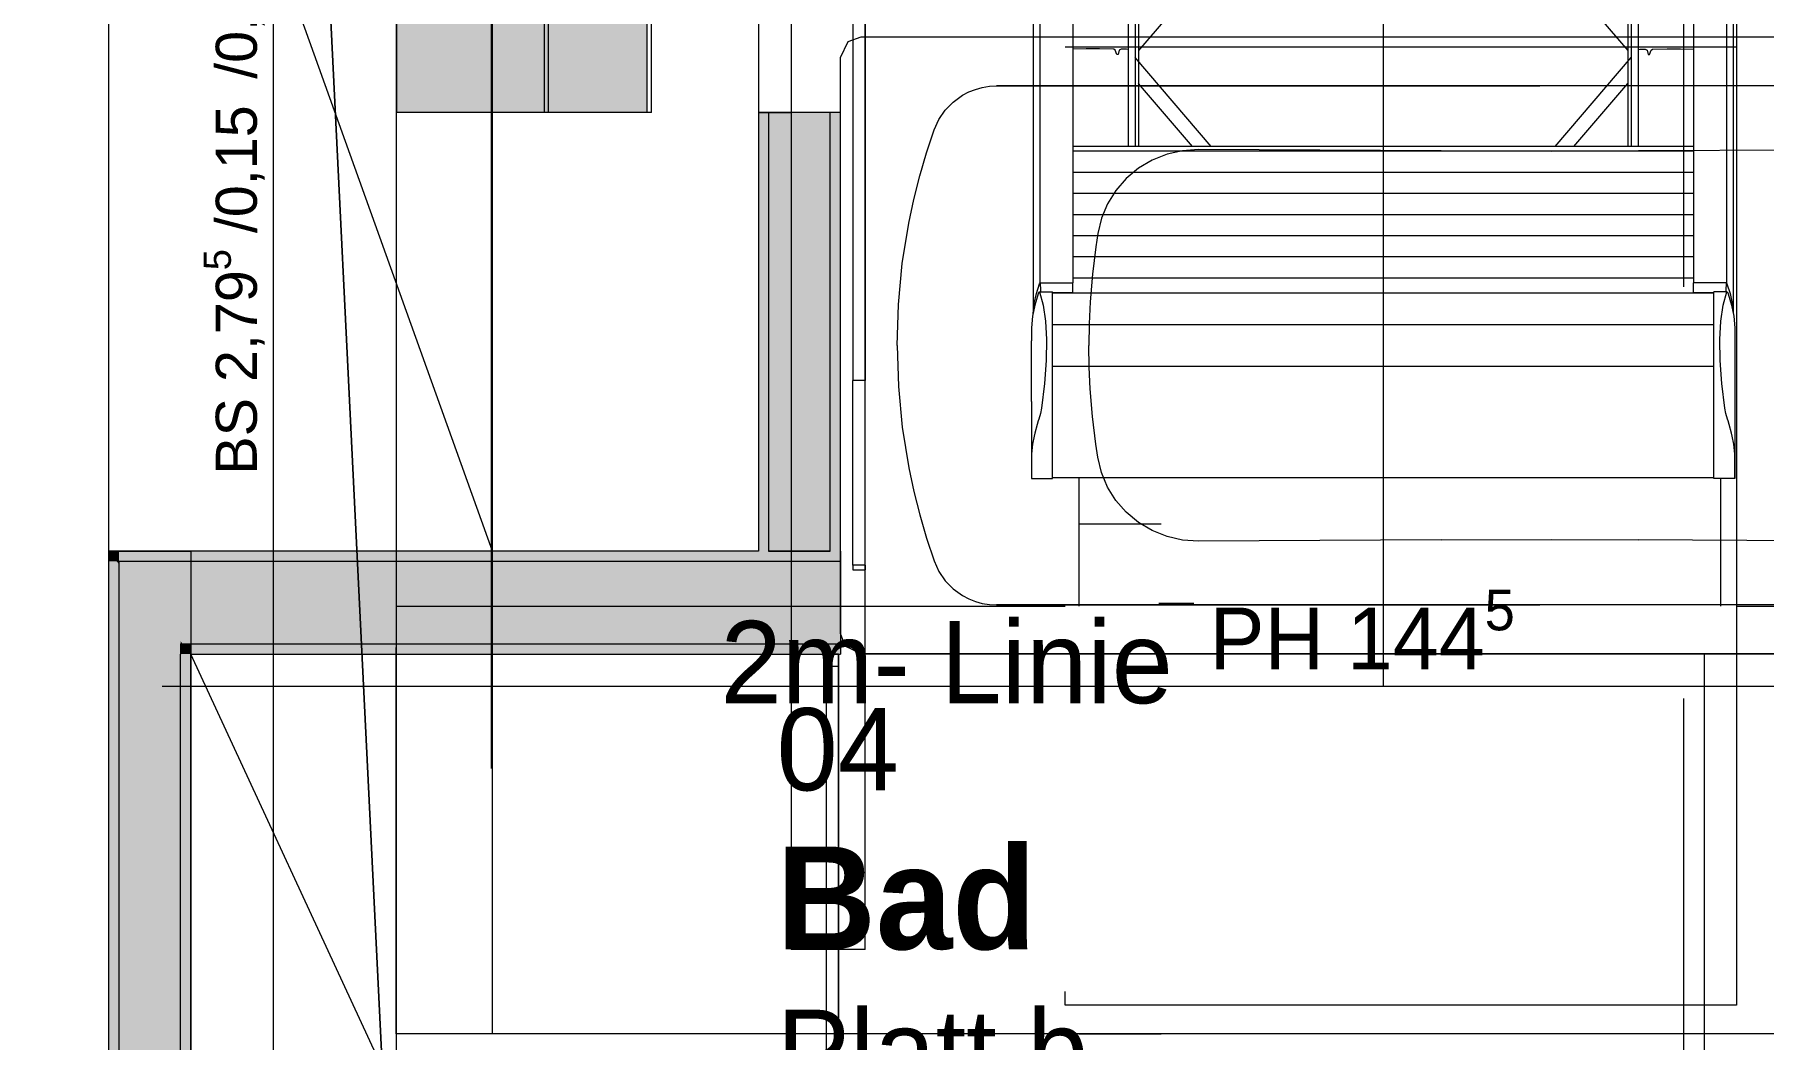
# Model space of a CAD drawing. Header units: metres. Extents: x -4 to 206, y -18 to 45.
# Drawn here: x 35.745 to 37.847, y -4.433 to -3.212 of the extents above; entities that cross this region are included whole.
import ezdxf

# ---------------------------------------------------------------- set-up
doc = ezdxf.new("R2010")
doc.units = ezdxf.units.M
doc.header["$MEASUREMENT"] = 0
doc.set_wipeout_variables(frame=1)
for name, pattern in [('Achse', [0.004, 0.002, -0.001, 0, -0.001]), ('Grenzlinie', [0.008, 0.003, -0.005]), ('Schnittlinie', [0.006, 0.003, -0.0015, 0, -0.0015]), ('UNSICHTBAR', [0.4, 0, -0.4]), ('Untersicht', [0.001, 0.0005, -0.0005]), ('Wipeout_Contour', [1, 0, -1])]:
    doc.linetypes.add(name, pattern=pattern)
for name, color, linetype in [('2._1.DG PP STG2_5_000 Achsraster', 7, 'Continuous'), ('2._1.DG PP STG2_5_112 Wand Aussen - Schachtwände', 7, 'Continuous'), ('2._1.DG PP STG2_5_130 Wand Innen', 7, 'Continuous'), ('2._1.DG PP STG2_5_230 Decke abgehaengt', 7, 'Continuous'), ('2._1.DG PP STG2_5_270 Deckendurchbruchsymbol', 7, 'Continuous'), ('2._1.DG PP STG2_5_310 Dachkonstruktion massiv', 7, 'Continuous'), ('2._1.DG PP STG2_5_325 Dachfenster', 7, 'Continuous'), ('2._1.DG PP STG2_5_540 Sanitäreinrichtung', 7, 'Continuous'), ('2._1.DG PP STG2_5_810 Raum', 7, 'Continuous'), ('2._1.DG PP STG2_5_851 Marker Schnitt', 7, 'Continuous'), ('2._1.DG PP STG2_5_870 Dokumentation allgemein', 7, 'Continuous')]:
    doc.layers.add(name, color=color, linetype=linetype)
doc.styles.add('ERSTELLTER_STIL_1', font='arial.ttf')
doc.styles.add('ERSTELLTER_STIL_2', font='')
doc.styles.add('ERSTELLTER_STIL_6', font='')
doc.styles.get('ERSTELLTER_STIL_2').set_extended_font_data('Eurostile')
doc.styles.get('ERSTELLTER_STIL_6').set_extended_font_data('Eurostile', bold=True)

msp = doc.modelspace()

# ---------------------------------------------------------------- hatches: boundary and pattern name
at = {"layer": '2._1.DG PP STG2_5_130 Wand Innen', "linetype": 'Continuous', "lineweight": 13, "true_color": 0xfb02fe}
for points in [[(35.835, -3.8523), (35.845, -3.8523), (35.835, -3.8398)], [(35.8475, -3.8398), (35.835, -3.8398), (35.845, -3.8523), (35.8475, -3.8523)], [(35.835, -3.8523), (35.835, -5.7523), (35.8475, -5.7523), (35.8475, -3.8554), (35.845, -3.8523)], [(35.8475, -3.8523), (35.845, -3.8523), (35.8475, -3.8554)], [(35.9225, -3.9523), (35.9225, -3.9648), (35.935, -3.9648), (35.925, -3.9523)], [(35.935, -5.6648), (35.935, -3.9648), (35.9225, -3.9648), (35.9225, -5.6648)], [(35.925, -3.9523), (35.935, -3.9648), (35.935, -3.9523)]]:
    msp.add_hatch(color=6, dxfattribs=at).paths.add_polyline_path(points)
at = {"layer": '2._1.DG PP STG2_5_130 Wand Innen', "linetype": 'Continuous', "lineweight": 13, "true_color": 0xffaa00}
for points in [[(35.8475, -3.8554), (35.9225, -3.9491), (35.9225, -3.8523), (35.8475, -3.8523)], [(35.9225, -3.9523), (35.9225, -3.9491), (35.8475, -3.8554), (35.8475, -3.9523)], [(35.925, -3.9523), (35.9225, -3.9491), (35.9225, -3.9523)], [(35.9225, -5.6773), (35.9225, -3.9523), (35.8475, -3.9523), (35.8475, -5.6773)]]:
    msp.add_hatch(color=40, dxfattribs=at).paths.add_polyline_path(points)
at = {"layer": '2._1.DG PP STG2_5_310 Dachkonstruktion massiv', "linetype": 'Continuous', "lineweight": 13, "true_color": 0x3f7f02}
msp.add_hatch(color=76, dxfattribs=at).paths.add_polyline_path([(36.185, -1.6787), (36.185, -3.3065), (36.365, -3.3065), (36.365, -1.6787)])
at = {"layer": '2._1.DG PP STG2_5_310 Dachkonstruktion massiv', "linetype": 'Continuous', "lineweight": 0, "true_color": 0x373737}
msp.add_hatch(color=250, dxfattribs=at).paths.add_polyline_path([(36.365, -1.6787), (36.365, -3.3065), (36.37, -3.3065), (36.37, -1.6787)])
at = {"layer": '2._1.DG PP STG2_5_310 Dachkonstruktion massiv', "linetype": 'Continuous', "lineweight": 13, "true_color": 0xff6400}
msp.add_hatch(color=30, dxfattribs=at).paths.add_polyline_path([(36.37, -1.6787), (36.37, -3.3065), (36.49, -3.3065), (36.49, -1.6787)])

# ---------------------------------------------------------------- linework, layer by layer
at = {"layer": '2._1.DG PP STG2_5_000 Achsraster', "color": 5, "linetype": 'Achse', "lineweight": 0, "ltscale": 1000}
msp.add_line((36.3, 1.9963), (36.3, -16.0037), dxfattribs=at)
at = {"layer": '2._1.DG PP STG2_5_130 Wand Innen', "color": 7, "linetype": 'Continuous', "lineweight": 18, "ltscale": 1000}
for p, q in [((35.8475, -3.8523), (35.8475, -3.8554)), ((35.9225, -3.8523), (35.8475, -3.8523)), ((35.8475, -3.8523), (35.8475, -3.8554)), ((35.8475, -3.8554), (35.8475, -3.9523)), ((35.8475, -3.8554), (35.8475, -3.9523)), ((35.8475, -3.9523), (35.8475, -5.6773)), ((35.9225, -3.9523), (35.9225, -3.9648)), ((35.9225, -3.9523), (35.925, -3.9523)), ((35.9225, -3.9523), (35.9225, -3.9648)), ((35.9225, -5.6648), (35.9225, -3.9648))]:
    msp.add_line(p, q, dxfattribs=at)
at = {"layer": '2._1.DG PP STG2_5_130 Wand Innen', "color": 7, "linetype": 'Continuous', "lineweight": 18, "ltscale": 1000, "flags": 128}
for points in [[(35.835, -3.8398), (35.835, -3.8523)], [(36.625, -3.8398), (35.835, -3.8398)], [(35.835, -3.8523), (35.835, -5.7523)], [(35.935, -5.6648), (35.935, -3.9648)], [(35.935, -3.9648), (36.625, -3.9648)]]:
    msp.add_lwpolyline(points, dxfattribs=at)
at = {"layer": '2._1.DG PP STG2_5_230 Decke abgehaengt', "color": 8, "linetype": 'Schnittlinie', "lineweight": 13, "ltscale": 1000}
msp.add_line((36.3019, -3.8398), (35.835, -2.5387), dxfattribs=at)
at = {"layer": '2._1.DG PP STG2_5_270 Deckendurchbruchsymbol', "color": 1, "linetype": 'Continuous', "lineweight": 0, "ltscale": 1000, "flags": 128}
for points in [[(36.0543, -2.1565), (36.035, -2.0257), (36.035, -4.8187), (36.185, -4.8187)], [(36.185, -4.8187), (36.185, -2.0257), (36.035, -2.0257), (36.0543, -2.1565)]]:
    msp.add_lwpolyline(points, close=True, dxfattribs=at)
at = {"layer": '2._1.DG PP STG2_5_310 Dachkonstruktion massiv', "color": 7, "linetype": 'Continuous', "lineweight": 18, "ltscale": 1000}
msp.add_line((36.365, -3.3065), (36.365, -1.6787), dxfattribs=at)
at = {"layer": '2._1.DG PP STG2_5_310 Dachkonstruktion massiv', "color": 7, "linetype": 'Continuous', "lineweight": 13, "ltscale": 1000}
for p, q in [((36.37, -3.3065), (36.37, -1.6787)), ((36.49, -3.3065), (36.49, -1.6787))]:
    msp.add_line(p, q, dxfattribs=at)
at = {"layer": '2._1.DG PP STG2_5_310 Dachkonstruktion massiv', "color": 8, "linetype": 'Schnittlinie', "lineweight": 13, "ltscale": 1000}
for p, q in [((36.998, -3.2267), (37.8142, -3.2267)), ((37.112, -3.9028), (37.1545, -3.9028)), ((37.8142, -3.9065), (38.425, -3.9065))]:
    msp.add_line(p, q, dxfattribs=at)
at = {"layer": '2._1.DG PP STG2_5_310 Dachkonstruktion massiv', "color": 7, "linetype": 'Continuous', "lineweight": 18, "ltscale": 1000, "flags": 128}
for points in [[(36.185, -1.6787), (36.185, -3.3065)], [(36.365, -3.3065), (36.185, -3.3065)]]:
    msp.add_lwpolyline(points, dxfattribs=at)
at = {"layer": '2._1.DG PP STG2_5_310 Dachkonstruktion massiv', "color": 7, "linetype": 'Continuous', "lineweight": 13, "ltscale": 1000, "flags": 128}
for points in [[(36.495, -3.3065), (36.495, -1.6787)], [(36.37, -3.3065), (36.365, -3.3065)], [(36.49, -3.3065), (36.37, -3.3065)], [(36.495, -3.3065), (36.49, -3.3065)]]:
    msp.add_lwpolyline(points, dxfattribs=at)
at = {"layer": '2._1.DG PP STG2_5_310 Dachkonstruktion massiv', "color": 8, "linetype": 'Schnittlinie', "lineweight": 13, "ltscale": 1000, "flags": 128}
msp.add_lwpolyline([(37.8142, -2.2242), (37.8142, -4.3915), (36.998, -4.3915), (36.998, -2.2242)], dxfattribs=at)
at = {"layer": '2._1.DG PP STG2_5_325 Dachfenster', "color": 7, "linetype": 'Continuous', "lineweight": 13, "ltscale": 1000}
msp.add_line((37.3847, -1.9324), (37.3847, -4.0044), dxfattribs=at)
at = {"layer": '2._1.DG PP STG2_5_325 Dachfenster', "color": 253, "linetype": 'Schnittlinie', "lineweight": 13, "ltscale": 1000, "true_color": 0x9f9f9f, "flags": 128}
for points in [[(36.9672, -2.8013), (36.9672, -3.5144)], [(37.0075, -2.8016), (37.0075, -3.5137)], [(37.7619, -2.8016), (37.7619, -3.5137)], [(37.8022, -2.8013), (37.8022, -3.5144)], [(36.9592, -2.8374), (36.9592, -3.5491)], [(37.0745, -2.8256), (37.0745, -3.23), (37.0745, -3.3479)], [(37.6949, -2.8256), (37.6949, -3.23), (37.6949, -3.3479)], [(37.8102, -2.8374), (37.8102, -3.5491)], [(37.0833, -2.8631), (37.0833, -3.3479)], [(37.6861, -2.8631), (37.6861, -3.3479)], [(37.3847, -2.8837), (37.3755, -2.8945), (37.3676, -2.9037), (37.0873, -3.2314)], [(37.3847, -2.8837), (37.394, -2.8945), (37.4018, -2.9037), (37.6821, -3.2314)], [(37.0874, -2.904), (37.0874, -3.3479)], [(37.682, -2.904), (37.682, -3.3479)], [(37.0572, -3.2298), (37.0396, -3.2292), (37.0234, -3.2292), (37.0075, -3.2297)], [(37.059, -3.2309), (37.0572, -3.2298)], [(37.061, -3.236), (37.059, -3.2309)], [(37.0618, -3.2362), (37.061, -3.236)], [(37.0626, -3.236), (37.0618, -3.2362)], [(37.0639, -3.2308), (37.0626, -3.236)], [(37.066, -3.2295), (37.0639, -3.2308)], [(37.0745, -3.23), (37.0726, -3.2295), (37.066, -3.2295)], [(37.6949, -3.23), (37.6968, -3.2295), (37.7034, -3.2295)], [(37.7034, -3.2295), (37.7055, -3.2308)], [(37.7055, -3.2308), (37.7068, -3.236)], [(37.7068, -3.236), (37.7076, -3.2362)], [(37.7076, -3.2362), (37.7084, -3.236)], [(37.7084, -3.236), (37.7104, -3.2309)], [(37.7104, -3.2309), (37.7122, -3.2298)], [(37.7122, -3.2298), (37.7298, -3.2292), (37.746, -3.2292), (37.7619, -3.2297)], [(37.1757, -3.3479), (37.0833, -3.2399)], [(37.5937, -3.3479), (37.6861, -3.2399)], [(37.1527, -3.3479), (37.0873, -3.2714)], [(37.6167, -3.3479), (37.6821, -3.2714)], [(37.7619, -3.3479), (37.0075, -3.3479)], [(37.7619, -3.3538), (37.0075, -3.3538)], [(37.7619, -3.3795), (37.0075, -3.3795)], [(37.7619, -3.4052), (37.0075, -3.4052)], [(37.7619, -3.4309), (37.0075, -3.4309)], [(37.7619, -3.4565), (37.0075, -3.4565)], [(37.7619, -3.4822), (37.0075, -3.4822)], [(37.7619, -3.5079), (37.0075, -3.5079)], [(36.9669, -3.5247), (36.9714, -3.5407), (36.9742, -3.5601), (36.9755, -3.5826), (36.9751, -3.608), (36.973, -3.6358), (36.9693, -3.6659), (36.968, -3.6725), (36.9659, -3.6794), (36.9651, -3.6813), (36.964, -3.686), (36.961, -3.6963), (36.9603, -3.7001), (36.9584, -3.7097), (36.9581, -3.7132), (36.9571, -3.7219), (36.9571, -3.7251), (36.9571, -3.7354), (36.9571, -3.7442), (36.9571, -3.7515)], [(36.9662, -3.525), (36.9651, -3.5272), (36.961, -3.5407), (36.9584, -3.5543), (36.9571, -3.5682), (36.9571, -3.5696)], [(36.959, -3.551), (36.9603, -3.5389), (36.963, -3.5268), (36.967, -3.5149), (36.9675, -3.5137)], [(36.9662, -3.525), (36.9669, -3.5247)], [(36.9669, -3.5247), (36.9827, -3.5247)], [(36.9675, -3.5137), (36.9679, -3.5229), (36.9679, -3.5247)], [(36.9675, -3.5137), (37.0075, -3.5137)], [(36.9827, -3.7515), (36.9827, -3.7442), (36.9827, -3.7354), (36.9827, -3.7251), (36.9827, -3.7132), (36.9827, -3.7001), (36.9827, -3.686), (36.9827, -3.6794), (36.9827, -3.6725), (36.9827, -3.6659), (36.9827, -3.6358), (36.9827, -3.608), (36.9827, -3.5826), (36.9827, -3.5601), (36.9827, -3.5407), (36.9827, -3.5247)], [(36.9827, -3.5256), (37.0075, -3.5256)], [(36.9827, -3.5259), (37.7867, -3.5259)], [(37.0075, -3.5256), (37.0075, -3.5229), (37.0075, -3.5137)], [(37.7619, -3.5256), (37.7619, -3.5229), (37.7619, -3.5137)], [(37.8019, -3.5137), (37.7619, -3.5137)], [(37.7619, -3.5256), (37.7867, -3.5256)], [(37.7867, -3.7515), (37.7867, -3.7442), (37.7867, -3.7354), (37.7867, -3.7251), (37.7867, -3.7132), (37.7867, -3.7001), (37.7867, -3.686), (37.7867, -3.6794), (37.7867, -3.6725), (37.7867, -3.6659), (37.7867, -3.6358), (37.7867, -3.608), (37.7867, -3.5826), (37.7867, -3.5601), (37.7867, -3.5407), (37.7867, -3.5247)], [(37.8026, -3.5247), (37.7867, -3.5247)], [(37.8123, -3.7515), (37.8123, -3.7442), (37.8123, -3.7354), (37.8123, -3.7251), (37.8123, -3.7219), (37.8114, -3.7132), (37.811, -3.7097), (37.8091, -3.7001), (37.8084, -3.6963), (37.8054, -3.686), (37.8043, -3.6813), (37.8035, -3.6794), (37.8015, -3.6725), (37.8001, -3.6659), (37.7964, -3.6358), (37.7943, -3.608), (37.7939, -3.5826), (37.7952, -3.5601), (37.7981, -3.5407), (37.8026, -3.5247)], [(37.8019, -3.5137), (37.8015, -3.5229), (37.8015, -3.5247)], [(37.802, -3.5137), (37.8024, -3.5149), (37.8064, -3.5268), (37.8091, -3.5389), (37.8104, -3.551)], [(37.8026, -3.5247), (37.8032, -3.525)], [(37.8032, -3.525), (37.8043, -3.5272), (37.8084, -3.5407), (37.811, -3.5543), (37.8123, -3.5682), (37.8123, -3.5696)], [(36.9571, -3.5696), (36.9571, -3.5842)], [(36.9827, -3.5641), (37.7867, -3.5641)], [(37.8123, -3.5696), (37.8123, -3.5842)], [(36.9571, -3.6579), (36.9571, -3.5842)], [(37.8123, -3.5842), (37.8123, -3.6579)], [(36.9827, -3.615), (37.7867, -3.615)], [(36.9571, -3.6579), (36.9571, -3.7494)], [(37.8123, -3.6579), (37.8123, -3.7494)], [(36.9571, -3.7494), (36.9571, -3.7515)], [(36.9571, -3.7515), (36.9827, -3.7515)], [(36.9827, -3.7503), (37.7867, -3.7503)], [(37.8123, -3.7515), (37.7867, -3.7515)], [(37.8123, -3.7494), (37.8123, -3.7515)]]:
    msp.add_lwpolyline(points, dxfattribs=at)
at = {"layer": '2._1.DG PP STG2_5_325 Dachfenster', "color": 255, "linetype": 'UNSICHTBAR', "lineweight": 13, "ltscale": 1000, "flags": 128}
for points in [[(37.0148, -3.7503), (37.0148, -3.8067)], [(37.7948, -3.7515), (37.7948, -3.8067)], [(37.0148, -3.8067), (37.7948, -3.8067)], [(37.0148, -3.8067), (37.0148, -4.4265)], [(37.7948, -3.8067), (37.7948, -4.4265)], [(37.0148, -4.4265), (37.7948, -4.4265)]]:
    msp.add_lwpolyline(points, dxfattribs=at)
at = {"layer": '2._1.DG PP STG2_5_540 Sanitäreinrichtung', "color": 150, "linetype": 'Continuous', "lineweight": 13, "ltscale": 1000, "true_color": 0x0f7ffe}
for p, q in [((36.8809, -3.2817), (36.8889, -3.2785)), ((36.8889, -3.2785), (36.8973, -3.2761)), ((36.8973, -3.2761), (36.9059, -3.2747)), ((36.9059, -3.2747), (36.9146, -3.2743)), ((36.9146, -3.2743), (37.575, -3.2743)), ((38.2355, -3.2743), (36.9146, -3.2743)), ((36.8523, -3.3038), (36.862, -3.2939)), ((36.862, -3.2939), (36.8732, -3.2857)), ((36.8732, -3.2857), (36.8809, -3.2817)), ((36.8388, -3.3277), (36.8445, -3.3152)), ((36.8445, -3.3152), (36.8523, -3.3038)), ((36.8295, -3.3556), (36.8388, -3.3277)), ((36.8212, -3.3838), (36.8295, -3.3556)), ((37.1219, -3.3574), (37.1038, -3.3646)), ((37.1406, -3.3531), (37.1219, -3.3574)), ((37.16, -3.3518), (37.1406, -3.3531)), ((37.4551, -3.3534), (37.16, -3.3518)), ((37.4551, -3.3534), (37.5894, -3.3537)), ((37.5894, -3.3537), (37.695, -3.3534)), ((37.9901, -3.3518), (37.695, -3.3534)), ((36.8141, -3.4123), (36.8212, -3.3838)), ((37.0872, -3.3745), (37.0722, -3.387)), ((37.1038, -3.3646), (37.0872, -3.3745)), ((37.0598, -3.4014), (37.0497, -3.4176)), ((37.0722, -3.387), (37.0598, -3.4014)), ((36.8079, -3.441), (36.8141, -3.4123)), ((37.0497, -3.4176), (37.0423, -3.4352)), ((36.8, -3.4903), (36.8079, -3.441)), ((37.0423, -3.4352), (37.0378, -3.4537)), ((37.0378, -3.4537), (37.0353, -3.4699)), ((37.0353, -3.4699), (37.0313, -3.5033)), ((36.7953, -3.5399), (36.8, -3.4903)), ((37.0313, -3.5033), (37.0286, -3.5368)), ((36.7937, -3.5897), (36.7953, -3.5399)), ((37.0286, -3.5368), (37.0273, -3.5633)), ((37.0273, -3.5633), (37.0269, -3.5897)), ((36.7937, -3.5897), (36.7953, -3.6396)), ((37.0273, -3.6162), (37.0269, -3.5897)), ((37.0286, -3.6426), (37.0273, -3.6162)), ((36.7953, -3.6396), (36.8, -3.6892)), ((37.0313, -3.6762), (37.0286, -3.6426)), ((37.0353, -3.7096), (37.0313, -3.6762)), ((36.8, -3.6892), (36.8079, -3.7384)), ((37.0378, -3.7257), (37.0353, -3.7096)), ((36.8079, -3.7384), (36.8141, -3.7671)), ((37.0423, -3.7442), (37.0378, -3.7257)), ((37.0497, -3.7618), (37.0423, -3.7442)), ((37.0598, -3.778), (37.0497, -3.7618)), ((36.8141, -3.7671), (36.8212, -3.7956)), ((37.0722, -3.7924), (37.0598, -3.778)), ((36.8212, -3.7956), (36.8295, -3.8238)), ((37.0872, -3.8049), (37.0722, -3.7924)), ((36.8295, -3.8238), (36.8388, -3.8517)), ((37.1038, -3.8148), (37.0872, -3.8049)), ((37.1219, -3.822), (37.1038, -3.8148)), ((37.1406, -3.8263), (37.1219, -3.822)), ((37.16, -3.8277), (37.1406, -3.8263)), ((37.4551, -3.826), (37.16, -3.8277)), ((37.4551, -3.826), (37.5894, -3.8257)), ((37.5894, -3.8257), (37.695, -3.826)), ((37.9901, -3.8277), (37.695, -3.826)), ((36.8388, -3.8517), (36.8445, -3.8643)), ((36.8445, -3.8643), (36.8523, -3.8757)), ((36.8523, -3.8757), (36.862, -3.8856)), ((36.862, -3.8856), (36.8732, -3.8937)), ((36.8732, -3.8937), (36.8809, -3.8978)), ((36.8809, -3.8978), (36.8889, -3.901)), ((36.8889, -3.901), (36.8973, -3.9033)), ((36.8973, -3.9033), (36.9059, -3.9047)), ((36.9059, -3.9047), (36.9146, -3.9051)), ((36.9146, -3.9051), (37.575, -3.9051)), ((38.2355, -3.9051), (36.9146, -3.9051))]:
    msp.add_line(p, q, dxfattribs=at)
at = {"layer": '2._1.DG PP STG2_5_540 Sanitäreinrichtung', "color": 150, "linetype": 'Continuous', "lineweight": 13, "ltscale": 1000, "true_color": 0x0f7ffe, "flags": 128}
msp.add_lwpolyline([(37.775, -3.9648), (37.775, -5.6648), (38.425, -5.6648), (38.425, -3.9648)], close=True, dxfattribs=at)
at = {"layer": '2._1.DG PP STG2_5_851 Marker Schnitt', "color": 7, "linetype": 'Untersicht', "lineweight": 13, "ltscale": 1000}
msp.add_line((37.75, -0.0187), (37.75, -15.6487), dxfattribs=at)

# ---------------------------------------------------------------- texts
at = {"layer": '2._1.DG PP STG2_5_270 Deckendurchbruchsymbol', "color": 1, "linetype": 'Continuous', "lineweight": 0, "insert": (36.0299, -3.4222), "char_height": 0.05, "attachment_point": 8, "rotation": 90, "style": 'ERSTELLTER_STIL_1'}
msp.add_mtext('\\A1;{\\pqc;\\pt0;\\fArial|b0|i0|c0|p0;\\W1.000000;BS 2,79\\fArial|b0|i0|c0|p0;\\W1.000000;\\A1{\\H.66x;\\S5^  ;}\\fArial|b0|i0|c0|p0;\\W1.000000; /0,15\\fArial|b0|i0|c0|p0;\\W1.000000;\\A1{\\H.66x;\\S^  ;}\\fArial|b0|i0|c0|p0;\\W1.000000; /0,04\\fArial|b0|i0|c0|p0;\\W1.000000;\\A1{\\H.66x;\\S^  ;}}', dxfattribs=at)
at = {"layer": '2._1.DG PP STG2_5_325 Dachfenster', "color": 7, "linetype": 'Continuous', "lineweight": 13, "insert": (37.1735, -4.0053), "char_height": 0.075, "attachment_point": 7, "style": 'ERSTELLTER_STIL_2'}
msp.add_mtext('\\A1;{\\pql;\\pt0;\\fEurostile|b0|i0|c0|p0;\\W1.000000;PH 144\\fEurostile|b0|i0|c0|p0;\\W1.000000;\\A1{\\H.66x;\\S5^  ;}\\fEurostile|b0|i0|c0|p0;\\W1.000000;\\fEurostile|b0|i0|c0|p0;\\W1.000000;}', dxfattribs=at)
at = {"layer": '2._1.DG PP STG2_5_810 Raum', "color": 7, "linetype": 'Continuous', "lineweight": 13, "insert": (36.6472, -4.3971), "char_height": 0.1, "attachment_point": 1, "style": 'ERSTELLTER_STIL_2'}
msp.add_mtext('\\A1;{\\pql;\\pt0;\\fEurostile|b0|i0|c0|p0;\\W1.000000;Platt.b.}', dxfattribs=at)

# ---------------------------------------------------------------- wipeouts: each hides what was drawn before it
at = {"color": 254, "linetype": 'Wipeout_Contour', "lineweight": 0, "ltscale": 146.916505}
msp.add_wipeout([(36.625, -1.6787), (36.625, -3.3065), (36.6375, -3.3065), (36.6375, -1.6787)], dxfattribs=at).dxf.layer = '2._1.DG PP STG2_5_130 Wand Innen'
at = {"color": 254, "linetype": 'Wipeout_Contour', "lineweight": 0, "ltscale": 147.265569}
msp.add_wipeout([(36.725, -3.3065), (36.725, -1.6787), (36.7125, -1.6787), (36.7125, -3.3065)], dxfattribs=at).dxf.layer = '2._1.DG PP STG2_5_130 Wand Innen'

# ---------------------------------------------------------------- next in the draw order: linework, layer by layer
at = {"layer": '2._1.DG PP STG2_5_130 Wand Innen', "color": 7, "linetype": 'Continuous', "lineweight": 18, "ltscale": 1000, "flags": 128}
for points in [[(36.625, -1.6787), (36.625, -3.3065)], [(36.725, -3.3065), (36.725, -1.6787)], [(36.625, -3.3065), (36.625, -3.8398)]]:
    msp.add_lwpolyline(points, dxfattribs=at)
at = {"layer": '2._1.DG PP STG2_5_540 Sanitäreinrichtung', "color": 150, "linetype": 'Continuous', "lineweight": 13, "ltscale": 1000, "true_color": 0x0f7ffe, "flags": 128}
msp.add_lwpolyline([(36.725, -3.9648), (36.725, -2.0487), (38.425, -2.0487), (38.425, -3.9648)], close=True, dxfattribs=at)

# ---------------------------------------------------------------- next in the draw order: wipeouts: each hides what was drawn before it
at = {"color": 254, "linetype": 'Wipeout_Contour', "lineweight": 0, "ltscale": 147.091153}
msp.add_wipeout([(36.6375, -1.6787), (36.6375, -3.3065), (36.7125, -3.3065), (36.7125, -1.6787)], dxfattribs=at).dxf.layer = '2._1.DG PP STG2_5_130 Wand Innen'

# ---------------------------------------------------------------- next in the draw order: hatches: boundary and pattern name
at = {"layer": '2._1.DG PP STG2_5_130 Wand Innen', "linetype": 'Continuous', "lineweight": 13, "true_color": 0xfb02fe}
msp.add_hatch(color=6, dxfattribs=at).paths.add_polyline_path([(36.625, -3.3065), (36.625, -3.8398), (36.6375, -3.8398), (36.6375, -3.3065)])

# ---------------------------------------------------------------- next in the draw order: linework, layer by layer
at = {"layer": '2._1.DG PP STG2_5_130 Wand Innen', "color": 7, "linetype": 'Continuous', "lineweight": 18, "ltscale": 1000}
msp.add_line((36.6375, -3.3065), (36.6375, -3.8398), dxfattribs=at)
at = {"layer": '2._1.DG PP STG2_5_130 Wand Innen', "color": 7, "linetype": 'Continuous', "lineweight": 18, "ltscale": 1000, "flags": 128}
for points in [[(36.625, -3.3065), (36.6375, -3.3065)], [(36.6375, -3.3065), (36.7125, -3.3065)], [(36.7125, -3.3065), (36.725, -3.3065)]]:
    msp.add_lwpolyline(points, dxfattribs=at)
at = {"layer": '2._1.DG PP STG2_5_230 Decke abgehaengt', "color": 8, "linetype": 'Schnittlinie', "lineweight": 13, "ltscale": 1000, "flags": 128}
msp.add_lwpolyline([(36.3019, -2.5387), (35.835, -2.5387), (35.835, -3.8398), (35.935, -3.8398), (35.935, -5.6648), (36.7223, -5.6648), (36.7223, -4.4265), (36.3019, -4.4265)], close=True, dxfattribs=at)

# ---------------------------------------------------------------- next in the draw order: wipeouts: each hides what was drawn before it
at = {"color": 254, "linetype": 'Wipeout_Contour', "lineweight": 0, "ltscale": 147.782399}
msp.add_wipeout([(36.755, -4.3237), (36.755, -3.0237), (36.75, -3.0237), (36.75, -4.3237)], dxfattribs=at).dxf.layer = '2._1.DG PP STG2_5_112 Wand Aussen - Schachtwände'

# ---------------------------------------------------------------- next in the draw order: wipeouts: each hides what was drawn before it
at = {"color": 254, "linetype": 'Wipeout_Contour', "lineweight": 0, "ltscale": 147.692966}
msp.add_wipeout([(36.75, -4.3237), (36.75, -3.0237), (36.71, -3.0237), (36.71, -4.3237)], dxfattribs=at).dxf.layer = '2._1.DG PP STG2_5_112 Wand Aussen - Schachtwände'

# ---------------------------------------------------------------- next in the draw order: linework, layer by layer
at = {"layer": '2._1.DG PP STG2_5_112 Wand Aussen - Schachtwände', "color": 8, "linetype": 'Schnittlinie', "lineweight": 0, "ltscale": 1000, "flags": 128}
for points in [[(36.755, -4.3237), (36.755, -3.0237)], [(36.755, -4.3237), (36.75, -4.3237)]]:
    msp.add_lwpolyline(points, dxfattribs=at)
at = {"layer": '2._1.DG PP STG2_5_130 Wand Innen', "color": 7, "linetype": 'Continuous', "lineweight": 18, "ltscale": 1000, "flags": 128}
for points in [[(36.725, -3.8398), (36.725, -3.3065)], [(36.725, -3.8398), (36.725, -3.8523)], [(36.725, -3.8523), (36.725, -3.9523)], [(36.725, -3.9523), (36.725, -3.9648)]]:
    msp.add_lwpolyline(points, dxfattribs=at)
at = {"layer": '2._1.DG PP STG2_5_325 Dachfenster', "color": 253, "linetype": 'Schnittlinie', "lineweight": 13, "ltscale": 1000, "true_color": 0x9f9f9f, "flags": 128}
for points in [[(36.7397, -2.1556), (36.7397, -2.2225), (36.7397, -3.6325)], [(36.755, -2.1556), (36.755, -2.2225), (36.755, -3.6325)], [(36.7397, -3.8569), (36.7397, -3.6325)], [(36.755, -3.6325), (36.7397, -3.6325)], [(36.755, -3.8569), (36.755, -3.6325)], [(36.7397, -3.8569), (36.7397, -3.8626)], [(36.755, -3.8569), (36.7397, -3.8569)], [(36.755, -3.863), (36.7397, -3.863)], [(36.755, -3.8569), (36.755, -3.8626)]]:
    msp.add_lwpolyline(points, dxfattribs=at)
at = {"layer": '2._1.DG PP STG2_5_540 Sanitäreinrichtung', "color": 150, "linetype": 'Grenzlinie', "lineweight": 13, "ltscale": 1000, "true_color": 0x0f7ffe}
msp.add_line((36.7223, -3.9648), (36.7223, -3.9798), dxfattribs=at)
at = {"layer": '2._1.DG PP STG2_5_540 Sanitäreinrichtung', "color": 150, "linetype": 'Continuous', "lineweight": 13, "ltscale": 1000, "true_color": 0x0f7ffe, "flags": 128}
for points in [[(36.7344, -3.2202), (36.75, -3.2147), (38.4, -3.2147), (38.4196, -3.2241), (38.425, -3.2397), (38.425, -3.9397), (38.4156, -3.9593)], [(36.7305, -3.9553), (36.725, -3.9397), (36.725, -3.2397), (36.7344, -3.2202)], [(36.75, -3.9647), (36.7305, -3.9553)], [(38.4156, -3.9593), (38.4, -3.9647), (36.75, -3.9647)]]:
    msp.add_lwpolyline(points, dxfattribs=at)

# ---------------------------------------------------------------- next in the draw order: wipeouts: each hides what was drawn before it
at = {"color": 254, "linetype": 'Wipeout_Contour', "lineweight": 0, "ltscale": 147.603344}
msp.add_wipeout([(36.71, -4.3237), (36.71, -3.0237), (36.705, -3.0237), (36.705, -4.3237)], dxfattribs=at).dxf.layer = '2._1.DG PP STG2_5_112 Wand Aussen - Schachtwände'

# ---------------------------------------------------------------- next in the draw order: wipeouts: each hides what was drawn before it
at = {"color": 254, "linetype": 'Wipeout_Contour', "lineweight": 0, "ltscale": 147.513913}
msp.add_wipeout([(36.705, -4.3237), (36.705, -3.0237), (36.665, -3.0237), (36.665, -4.3237)], dxfattribs=at).dxf.layer = '2._1.DG PP STG2_5_112 Wand Aussen - Schachtwände'

# ---------------------------------------------------------------- next in the draw order: hatches: boundary and pattern name
at = {"layer": '2._1.DG PP STG2_5_130 Wand Innen', "linetype": 'Continuous', "lineweight": 13, "true_color": 0xffaa00}
for points in [[(36.6375, -3.3065), (36.6375, -3.8398), (36.7125, -3.8398), (36.7125, -3.3065)], [(35.9225, -3.9491), (35.925, -3.9523), (36.725, -3.9523), (36.725, -3.8523), (35.9225, -3.8523)]]:
    msp.add_hatch(color=40, dxfattribs=at).paths.add_polyline_path(points)
at = {"layer": '2._1.DG PP STG2_5_130 Wand Innen', "linetype": 'Continuous', "lineweight": 13, "true_color": 0xfb02fe}
for points in [[(36.725, -3.8398), (36.725, -3.3065), (36.7125, -3.3065), (36.7125, -3.8398)], [(35.8475, -3.8523), (36.725, -3.8523), (36.725, -3.8398), (35.8475, -3.8398)], [(35.935, -3.9648), (36.725, -3.9648), (36.725, -3.9523), (35.935, -3.9523)]]:
    msp.add_hatch(color=6, dxfattribs=at).paths.add_polyline_path(points)

# ---------------------------------------------------------------- next in the draw order: linework, layer by layer
at = {"layer": '2._1.DG PP STG2_5_000 Achsraster', "color": 5, "linetype": 'Achse', "lineweight": 0, "ltscale": 1000}
msp.add_line((31.8, -4.0037), (54.3, -4.0037), dxfattribs=at)
at = {"layer": '2._1.DG PP STG2_5_112 Wand Aussen - Schachtwände', "color": 8, "linetype": 'Schnittlinie', "lineweight": 0, "ltscale": 1000, "flags": 128}
for points in [[(36.665, -3.0237), (36.665, -4.3237)], [(36.705, -4.3237), (36.665, -4.3237)], [(36.71, -4.3237), (36.705, -4.3237)], [(36.75, -4.3237), (36.71, -4.3237)]]:
    msp.add_lwpolyline(points, dxfattribs=at)
at = {"layer": '2._1.DG PP STG2_5_130 Wand Innen', "color": 7, "linetype": 'Continuous', "lineweight": 18, "ltscale": 1000}
for p, q in [((36.7125, -3.8398), (36.7125, -3.3065)), ((36.6375, -3.8398), (36.7125, -3.8398)), ((36.725, -3.8523), (35.9225, -3.8523)), ((35.925, -3.9523), (36.725, -3.9523))]:
    msp.add_line(p, q, dxfattribs=at)
at = {"layer": '2._1.DG PP STG2_5_130 Wand Innen', "color": 7, "linetype": 'Continuous', "lineweight": 18, "ltscale": 1000, "flags": 128}
for points in [[(36.725, -3.3065), (36.625, -3.3065)], [(36.7125, -3.8398), (36.6375, -3.8398)], [(36.625, -3.9648), (36.725, -3.9648)], [(36.6375, -3.9648), (36.7125, -3.9648)]]:
    msp.add_lwpolyline(points, dxfattribs=at)
at = {"layer": '2._1.DG PP STG2_5_230 Decke abgehaengt', "color": 8, "linetype": 'Schnittlinie', "lineweight": 13, "ltscale": 1000}
msp.add_line((36.7223, -5.6648), (35.935, -3.9648), dxfattribs=at)
at = {"layer": '2._1.DG PP STG2_5_310 Dachkonstruktion massiv', "color": 8, "linetype": 'Schnittlinie', "lineweight": 13, "ltscale": 1000}
msp.add_line((36.1848, -3.9065), (36.998, -3.9065), dxfattribs=at)
at = {"layer": '2._1.DG PP STG2_5_310 Dachkonstruktion massiv', "color": 8, "linetype": 'Schnittlinie', "lineweight": 13, "ltscale": 1000, "flags": 128}
msp.add_lwpolyline([(38.715, -4.4265), (36.1848, -4.4265), (36.1848, -2.5387)], dxfattribs=at)
at = {"layer": '2._1.DG PP STG2_5_540 Sanitäreinrichtung', "color": 150, "linetype": 'Grenzlinie', "lineweight": 13, "ltscale": 1000, "true_color": 0x0f7ffe}
for p, q in [((36.7073, -3.9798), (36.7073, -3.9648)), ((36.7073, -3.9648), (36.7223, -3.9648)), ((36.7223, -3.9798), (36.7073, -3.9798))]:
    msp.add_line(p, q, dxfattribs=at)
at = {"layer": '2._1.DG PP STG2_5_540 Sanitäreinrichtung', "color": 150, "linetype": 'Continuous', "lineweight": 13, "ltscale": 1000, "true_color": 0x0f7ffe, "flags": 128}
msp.add_lwpolyline([(35.935, -5.6648), (35.935, -3.9648), (36.7223, -3.9648), (36.7223, -5.6648)], close=True, dxfattribs=at)
at = {"layer": '2._1.DG PP STG2_5_540 Sanitäreinrichtung', "color": 150, "linetype": 'Grenzlinie', "lineweight": 13, "ltscale": 1000, "true_color": 0x0f7ffe, "flags": 128}
msp.add_lwpolyline([(36.7073, -3.9648), (36.7073, -3.9798), (36.7073, -4.8498), (36.7073, -4.8648), (36.7223, -4.8648), (36.7223, -4.8498), (36.7223, -3.9798), (36.7223, -3.9648)], close=True, dxfattribs=at)

# ---------------------------------------------------------------- next in the draw order: texts
at = {"layer": '2._1.DG PP STG2_5_810 Raum', "color": 7, "linetype": 'Continuous', "lineweight": 13, "attachment_point": 1}
for s, insert, char_height, style in [('\\A1;{\\pql;\\pt0;\\fEurostile|b0|i0|c0|p0;\\W1.000000;04}', (36.6472, -4.0305), 0.1, 'ERSTELLTER_STIL_2'), ('\\A1;{\\pql;\\pt0;\\fEurostile|b1|i0|c0|p0;\\W1.000000;Bad}', (36.6472, -4.1987), 0.125, 'ERSTELLTER_STIL_6')]:
    msp.add_mtext(s, dxfattribs=dict(at, insert=insert, char_height=char_height, style=style))
at = {"layer": '2._1.DG PP STG2_5_870 Dokumentation allgemein', "color": 7, "linetype": 'Continuous', "lineweight": 13, "insert": (36.5791, -3.9753), "char_height": 0.1, "attachment_point": 4, "style": 'ERSTELLTER_STIL_2'}
msp.add_mtext('\\A1;{\\pql;\\fEurostile|b0|i0|c0|p0;\\W1.000000;2m- Linie}', dxfattribs=at)

doc.saveas('drawing.dxf')
